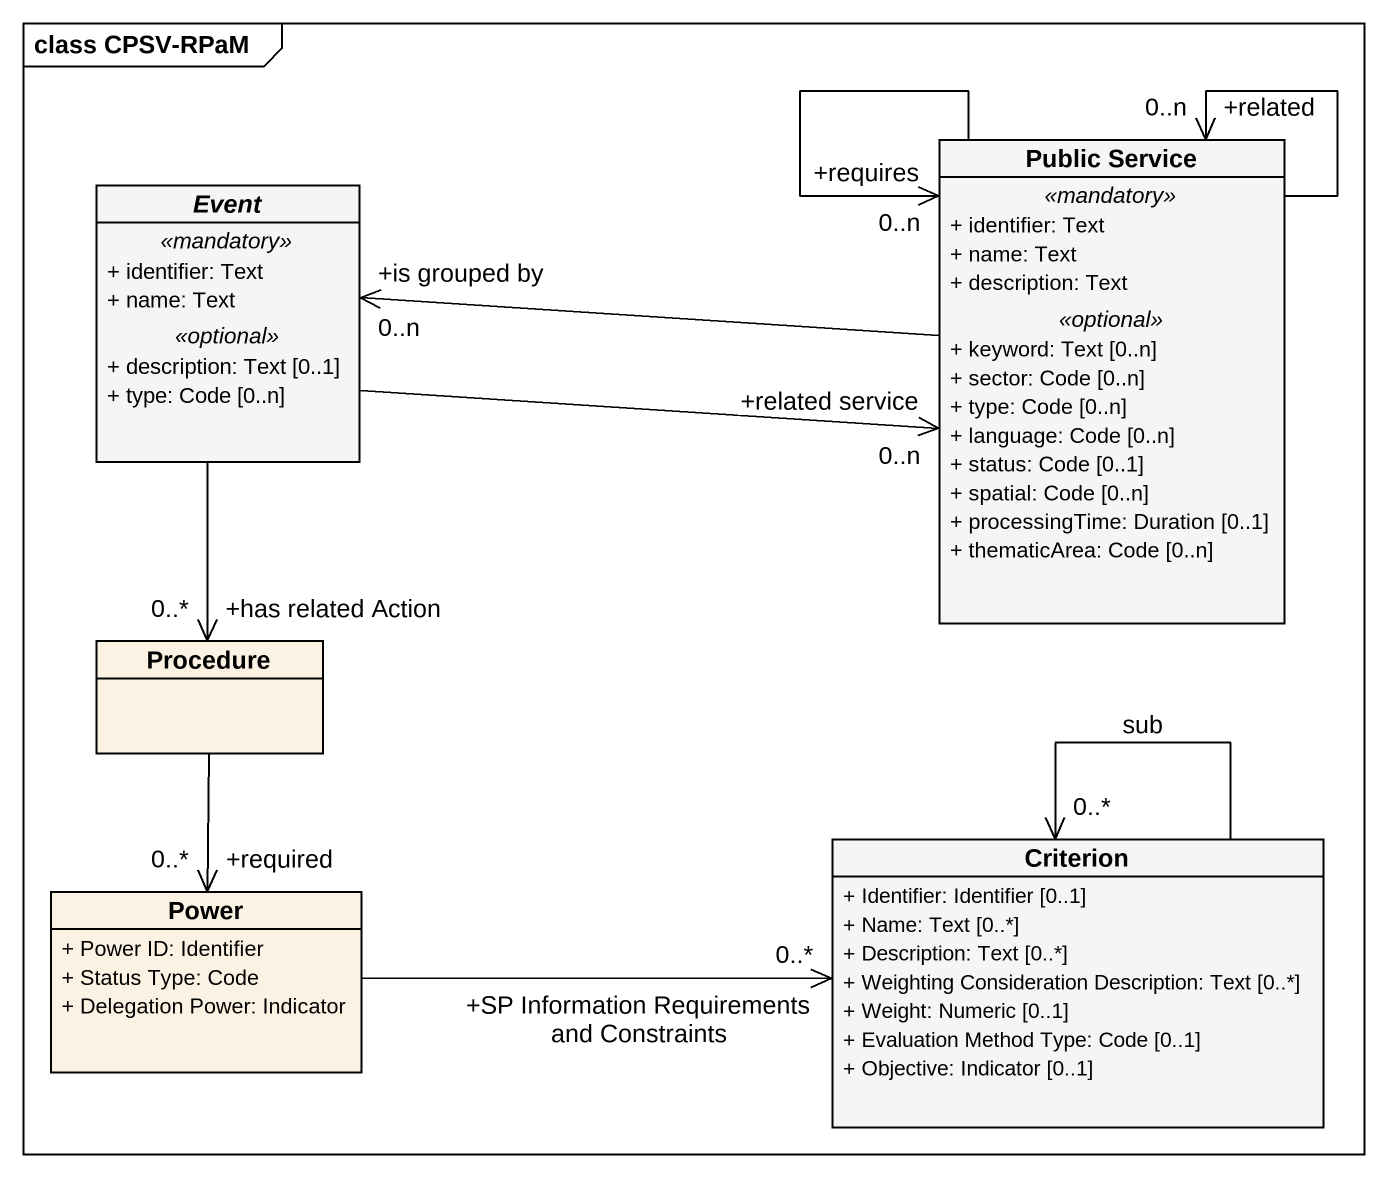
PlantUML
@startuml
mainframe class CPSV-RPaM
hide circle
hide empty members
skinparam classAttributeIconSize 0
abstract class Event #F5F5F5 {
  .. <<mandatory>> ..
  + identifier: Text
  + name: Text
  .. <<optional>> ..
  + description: Text [0..1]
  + type: Code [0..n]
}
class "Public Service" as Public_Service #F5F5F5 {
  .. <<mandatory>> ..
  + identifier: Text
  + name: Text
  + description: Text
  .. <<optional>> ..
  + keyword: Text [0..n]
  + sector: Code [0..n]
  + type: Code [0..n]
  + language: Code [0..n]
  + status: Code [0..1]
  + spatial: Code [0..n]
  + processingTime: Duration [0..1]
  + thematicArea: Code [0..n]
}
class Procedure
class Power {
  + Power ID: Identifier
  + Status Type: Code
  + Delegation Power: Indicator
}
class Criterion #F5F5F5 {
  + Identifier: Identifier [0..1]
  + Name: Text [0..*]
  + Description: Text [0..*]
  + Weighting Consideration Description: Text [0..*]
  + Weight: Numeric [0..1]
  + Evaluation Method Type: Code [0..1]
  + Objective: Indicator [0..1]
}
Event -right-> "+related service\n0..n" Public_Service
Event --> "+has related Action\n0..*" Procedure
Public_Service -left-> "+is grouped by\n0..n" Event
Public_Service --> "+related\n0..n" Public_Service
Public_Service --> "+requires\n0..n" Public_Service
Procedure --> "+required\n0..*" Power
Power -right-> "+SP Information Requirements and Constraints\n0..*" Criterion
Criterion --> "0..*" Criterion : sub
@enduml
